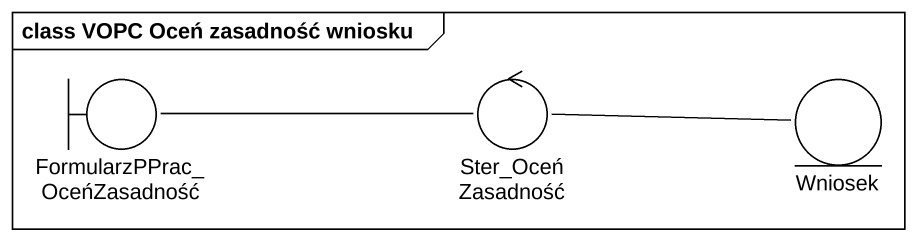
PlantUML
@startuml
mainframe class VOPC Oceń zasadność wniosku
boundary FormularzPPrac_OceńZasadność
control Ster_OceńZasadność
entity Wniosek
FormularzPPrac_OceńZasadność -right- Ster_OceńZasadność
Wniosek -left- Ster_OceńZasadność
@enduml
